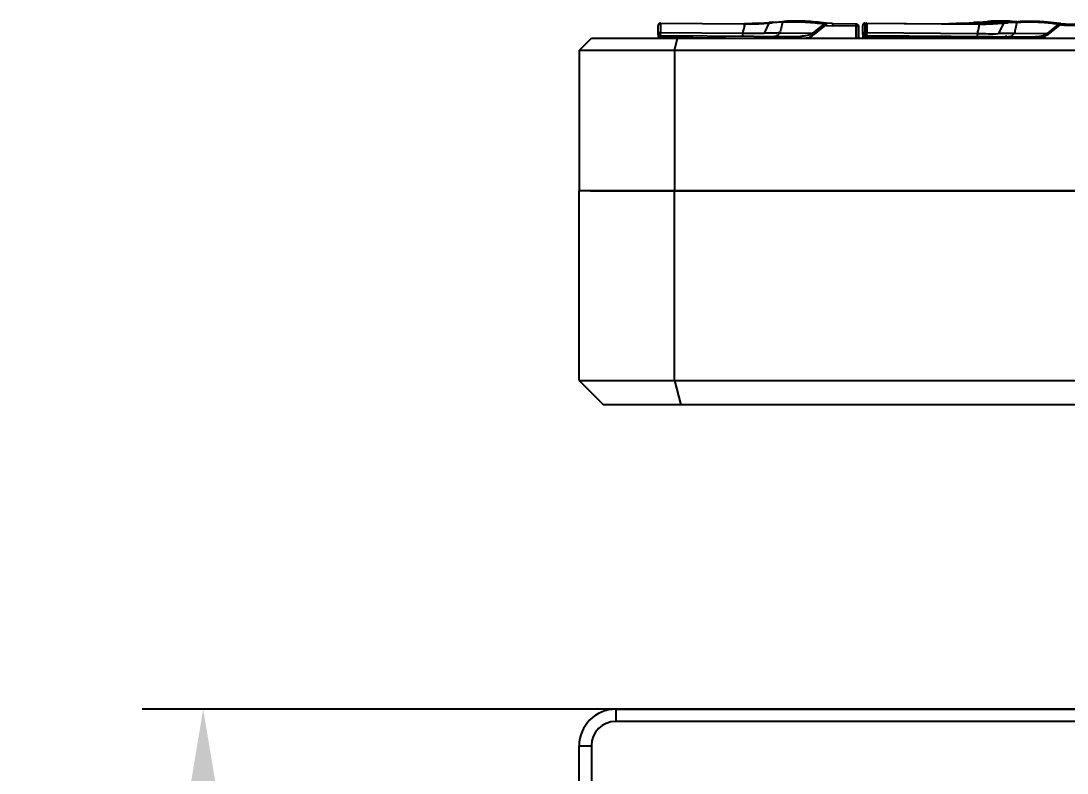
# Model space of a CAD drawing. Header units: millimetres. Extents: x 271 to 405, y 465 to 539.
# Drawn here: x 270.66 to 304.89, y 514.46 to 539.08 of the extents above; entities that cross this region are included whole.
import ezdxf

# ---------------------------------------------------------------- set-up
doc = ezdxf.new("R2010")
doc.units = ezdxf.units.MM
doc.header["$PDSIZE"] = -1
doc.dimstyles.new('ISO-25', dxfattribs={"dimtxt": 2.5, "dimasz": 2.5, "dimexe": 1.25, "dimexo": 0.625, "dimtad": 1, "dimtxsty": 'Standard', "dimcen": 2.5, "dimadec": 0, "dimazin": 0, "dimtfac": 1, "dimtmove": 0, "dimatfit": 3, "dimfxl": 1, "dimarcsym": 0})

# ---------------------------------------------------------------- blocks, each defined once
blk = doc.blocks.new('*D5')
at = {"color": 0, "lineweight": -2}
for p, q in [((316.026, 516.554), (274.623, 516.554)), ((276.623, 512.474), (276.623, 500.201)), ((276.623, 480.797), (276.623, 493.07)), ((316.026, 476.717), (274.623, 476.717))]:
    blk.add_line(p, q, dxfattribs=at)
at = {"color": 0}
for points in [[(277.303, 512.474), (275.943, 512.474), (276.623, 516.554)], [(275.943, 480.797), (277.303, 480.797), (276.623, 476.717)]]:
    blk.add_solid(points, dxfattribs=at)
at = {"layer": 'Defpoints', "color": 0}
for p in [(276.623, 516.554), (316.026, 516.554), (316.026, 476.717)]:
    blk.add_point(p, dxfattribs=at)
at = {"color": 0, "insert": (276.623, 496.635), "char_height": 3.5, "attachment_point": 5}
blk.add_mtext('39,84', dxfattribs=at)

msp = doc.modelspace()

# ---------------------------------------------------------------- linework, layer by layer
at = {"color": 7, "linetype": 'Continuous', "lineweight": 25}
for p, q in [((291.507, 538.634), (291.507, 538.925)), ((291.588, 538.988), (291.588, 538.697)), ((294.333, 538.966), (291.588, 538.988)), ((291.589, 539.005), (294.327, 538.983)), ((294.819, 538.998), (294.327, 538.983)), ((294.331, 538.895), (294.333, 538.966)), ((294.333, 538.966), (294.348, 538.966)), ((294.348, 538.966), (294.803, 538.981)), ((294.803, 538.981), (295.128, 539.004)), ((294.819, 538.998), (295.154, 539.022)), ((295.128, 539.004), (294.972, 538.672)), ((295.128, 539.004), (295.242, 539.014)), ((295.26, 539.032), (295.144, 539.021)), ((295.574, 539.038), (295.242, 539.014)), ((295.272, 539.033), (295.625, 539.061)), ((296.934, 538.981), (296.555, 538.677)), ((296.978, 538.932), (296.598, 538.629)), ((297.002, 538.929), (296.978, 538.932)), ((296.994, 539.003), (296.984, 539.004)), ((296.987, 538.999), (296.988, 539.004)), ((297.013, 539.001), (296.988, 539.004)), ((297.002, 538.929), (297.207, 538.915)), ((297.208, 538.988), (297.013, 539.001)), ((297.978, 538.909), (297.207, 538.915)), ((297.208, 538.988), (297.978, 538.981)), ((298.059, 538.901), (298.059, 538.512)), ((298.059, 538.842), (298.059, 538.901)), ((298.059, 538.512), (298.059, 538.842)), ((298.201, 538.634), (298.201, 538.925)), ((298.282, 538.988), (298.282, 538.697)), ((298.283, 539.005), (301.021, 538.983)), ((298.284, 538.652), (298.284, 538.949)), ((298.335, 538.999), (302.001, 538.97)), ((298.335, 538.989), (298.335, 538.692)), ((302.005, 538.959), (298.335, 538.989)), ((301.513, 538.998), (301.021, 538.983)), ((301.497, 538.981), (301.822, 539.004)), ((301.513, 538.998), (301.848, 539.022)), ((301.822, 539.004), (301.936, 539.014)), ((301.954, 539.032), (301.838, 539.021)), ((302.268, 539.038), (301.936, 539.014)), ((301.966, 539.033), (302.319, 539.061)), ((302.005, 538.959), (302.024, 538.96)), ((302.005, 538.874), (302.005, 538.959)), ((302.024, 538.959), (302.447, 538.975)), ((302.447, 538.975), (302.803, 538.999)), ((302.803, 538.999), (302.644, 538.659)), ((302.803, 538.999), (302.935, 539.011)), ((303.246, 539.035), (302.935, 539.011)), ((302.955, 539.023), (303.278, 539.049)), ((304.621, 538.976), (304.233, 538.664)), ((304.648, 538.946), (304.26, 538.634)), ((304.654, 538.987), (304.655, 538.99)), ((304.67, 538.988), (304.655, 538.99)), ((304.876, 538.974), (306.476, 538.961)), ((306.476, 538.916), (304.876, 538.929)), ((288.922, 538.112), (289.322, 538.512)), ((288.922, 538.112), (289.322, 538.512)), ((289.322, 538.512), (292.145, 538.512)), ((289.322, 538.512), (289.322, 538.512)), ((291.507, 538.522), (291.507, 538.519)), ((291.507, 538.522), (291.507, 538.519)), ((291.507, 538.522), (291.507, 538.519)), ((291.535, 538.642), (291.589, 538.605)), ((291.588, 538.697), (294.28, 538.675)), ((291.589, 538.602), (296.161, 538.564)), ((292.04, 538.112), (292.145, 538.512)), ((292.145, 538.512), (305.854, 538.512)), ((295.492, 538.684), (296.555, 538.677)), ((296.217, 538.574), (296.161, 538.564)), ((298.201, 538.522), (298.201, 538.519)), ((298.201, 538.522), (298.201, 538.519)), ((298.201, 538.522), (298.201, 538.519)), ((298.284, 538.512), (298.284, 538.546)), ((298.284, 538.546), (298.284, 538.543)), ((298.335, 538.692), (301.955, 538.662)), ((298.335, 538.596), (303.852, 538.551)), ((302.911, 538.574), (302.855, 538.564)), ((303.162, 538.67), (304.233, 538.664)), ((303.852, 538.551), (303.848, 538.551)), ((303.906, 538.552), (303.849, 538.547)), ((303.905, 538.557), (303.852, 538.551)), ((288.922, 538.112), (288.922, 533.512)), ((292.04, 538.112), (288.922, 538.112)), ((288.922, 538.112), (288.922, 538.112)), ((288.922, 538.112), (288.922, 533.512)), ((292.04, 538.112), (292.04, 533.512)), ((305.749, 538.112), (292.04, 538.112)), ((288.922, 533.512), (288.922, 533.512)), ((288.922, 527.312), (288.922, 533.512)), ((292.04, 533.512), (288.922, 533.512)), ((289.279, 533.512), (292.04, 533.512)), ((292.04, 533.512), (305.749, 533.512)), ((292.04, 527.312), (292.04, 533.512)), ((305.749, 533.512), (292.04, 533.512)), ((288.922, 527.312), (292.04, 527.312)), ((288.922, 527.312), (289.722, 526.512)), ((292.04, 527.312), (305.749, 527.312)), ((292.04, 527.312), (292.251, 526.512)), ((292.251, 526.512), (289.722, 526.512)), ((305.96, 526.512), (292.251, 526.512)), ((290.122, 516.554), (290.122, 516.154)), ((290.122, 516.554), (359.573, 516.554)), ((290.122, 516.554), (358.667, 516.554)), ((359.573, 516.154), (290.122, 516.154)), ((288.922, 515.354), (289.322, 515.354)), ((288.922, 485.652), (288.922, 515.354)), ((289.322, 515.354), (289.322, 485.652))]:
    msp.add_line(p, q, dxfattribs=at)
at = {"color": 8, "linetype": 'Continuous', "lineweight": 25}
for p, q in [((297.978, 538.909), (297.978, 538.512)), ((302.268, 539.038), (302.252, 538.968)), ((291.588, 538.512), (291.588, 538.529)), ((293.71, 538.512), (291.588, 538.529)), ((298.282, 538.625), (298.282, 538.697)), ((298.282, 538.512), (298.282, 538.529)), ((298.335, 538.512), (298.335, 538.551)), ((303.054, 538.512), (298.335, 538.551))]:
    msp.add_line(p, q, dxfattribs=at)
at = {"color": 7, "linetype": 'Continuous', "lineweight": 25, "flags": 128}
for points in [[(294.329, 538.885), (294.33, 538.891), (294.331, 538.895)], [(302.004, 538.872), (302.004, 538.873), (302.005, 538.874)]]:
    msp.add_lwpolyline(points, dxfattribs=at)
at = {"color": 7, "linetype": 'Continuous', "lineweight": 25}
for centre, radius, start, end in [((293.816, 538.973), 2.228, 179.1681, 179.6104), ((239.624, 551.521), 56.145, 347.004, 347.0785), ((318.634, 538.752), 21.428, 179.369, 179.5629), ((319.414, 538.745), 21.437, 179.369, 179.5629), ((300.51, 538.973), 2.228, 179.1681, 179.6104), ((247.092, 551.502), 56.346, 347.0489, 347.1378), ((318.203, 538.827), 13.328, 179.3659, 179.5608), ((314.163, 538.361), 22.576, 179.3877, 179.5717), ((320.857, 538.361), 22.576, 179.3877, 179.5717), ((290.122, 515.354), 1.2, 90, 180), ((290.122, 515.354), 1.2, 90, 180), ((290.122, 515.354), 0.8, 90, 180)]:
    msp.add_arc(centre, radius, start, end, dxfattribs=at)
at = {"color": 8, "linetype": 'Continuous', "lineweight": 25}
msp.add_arc((314.116, 538.37), 17.956, 179.3813, 179.5484, dxfattribs=at)
at = {"color": 7, "linetype": 'Continuous', "lineweight": 25}
for points, knots in [([(296.988, 539.004), (296.769, 539.028), (296.331, 539.077), (295.859, 539.066), (295.625, 539.061)], [0, 0, 0, 0, 0.502993, 1, 1, 1, 1]), ([(303.312, 539.036), (303.214, 539.046), (302.897, 539.079), (302.554, 539.068), (302.319, 539.061)], [0, 0, 0, 0, 0.311209, 1, 1, 1, 1]), ([(291.589, 539.005), (291.578, 539.004), (291.562, 539.002), (291.543, 538.993), (291.53, 538.983), (291.52, 538.97), (291.51, 538.951), (291.508, 538.935), (291.507, 538.925)], [0, 0, 0, 0, 0.243618, 0.372782, 0.502319, 0.631447, 0.759537, 1, 1, 1, 1]), ([(291.588, 538.988), (291.578, 538.987), (291.562, 538.986), (291.543, 538.978), (291.53, 538.97), (291.52, 538.96), (291.51, 538.945), (291.508, 538.933), (291.507, 538.925)], [0, 0, 0, 0, 0.241127, 0.370687, 0.50272, 0.634695, 0.763396, 1, 1, 1, 1]), ([(294.28, 538.675), (294.289, 538.714), (294.306, 538.784), (294.322, 538.854), (294.329, 538.885)], [0, 0, 0, 0, 0.559876, 1, 1, 1, 1]), ([(294.803, 538.981), (294.804, 538.984), (294.806, 538.991), (294.81, 538.997), (294.814, 538.999), (294.817, 538.998), (294.819, 538.998)], [0, 0, 0, 0, 0.247251, 0.499954, 0.752682, 1, 1, 1, 1]), ([(295.128, 539.004), (295.13, 539.007), (295.133, 539.014), (295.139, 539.02), (295.146, 539.023), (295.151, 539.022), (295.154, 539.022)], [0, 0, 0, 0, 0.247199, 0.499741, 0.75242, 1, 1, 1, 1]), ([(295.242, 539.014), (295.247, 539.021), (295.255, 539.034), (295.267, 539.033), (295.272, 539.033)], [0, 0, 0, 0, 0.559502, 1, 1, 1, 1]), ([(295.574, 539.038), (295.559, 538.972), (295.532, 538.854), (295.504, 538.736), (295.492, 538.684)], [0, 0, 0, 0, 0.561163, 1, 1, 1, 1]), ([(295.574, 539.038), (295.578, 539.042), (295.584, 539.05), (295.597, 539.058), (295.611, 539.062), (295.62, 539.061), (295.625, 539.061)], [0, 0, 0, 0, 0.246048, 0.499443, 0.753141, 1, 1, 1, 1]), ([(295.574, 539.038), (295.823, 539.045), (296.083, 539.053), (296.431, 539.034), (296.64, 539.015), (296.836, 538.992), (296.934, 538.981)], [0, 0, 0, 0, 0.523748, 0.54548, 0.773248, 1, 1, 1, 1]), ([(296.934, 538.981), (296.937, 538.984), (296.945, 538.992), (296.958, 539), (296.973, 539.005), (296.983, 539.004), (296.988, 539.004)], [0, 0, 0, 0, 0.221754, 0.48712, 0.729136, 1, 1, 1, 1]), ([(296.987, 538.999), (296.981, 538.998), (296.97, 538.998), (296.951, 538.992), (296.94, 538.985), (296.934, 538.981)], [0, 0, 0, 0, 0.3324125, 0.6229393, 1, 1, 1, 1]), ([(296.934, 538.981), (296.936, 538.979), (296.94, 538.975), (296.95, 538.965), (296.962, 538.95), (296.972, 538.938), (296.978, 538.932)], [0, 0, 0, 0, 0.192714, 0.4221261, 0.6916531, 1, 1, 1, 1]), ([(296.978, 538.932), (296.979, 538.939), (296.981, 538.954), (296.983, 538.973), (296.986, 538.989), (296.987, 538.996), (296.987, 538.999)], [0, 0, 0, 0, 0.250201, 0.500438, 0.74999, 1, 1, 1, 1]), ([(297.013, 539.001), (297.013, 539), (297.012, 538.998), (297.009, 538.982), (297.006, 538.958), (297.003, 538.938), (297.002, 538.929)], [0, 0, 0, 0, 0.2411886, 0.50025, 0.7591751, 1, 1, 1, 1]), ([(297.978, 538.981), (297.989, 538.98), (298.004, 538.978), (298.023, 538.968), (298.036, 538.958), (298.046, 538.945), (298.056, 538.927), (298.058, 538.911), (298.059, 538.901)], [0, 0, 0, 0, 0.243748, 0.372829, 0.502302, 0.631376, 0.759401, 1, 1, 1, 1]), ([(297.978, 538.909), (297.985, 538.909), (298.003, 538.908), (298.024, 538.907), (298.04, 538.906), (298.05, 538.905), (298.057, 538.903), (298.058, 538.902), (298.059, 538.901)], [0, 0, 0, 0, 0.18201, 0.411416, 0.545929, 0.690308, 0.842531, 1, 1, 1, 1]), ([(298.283, 539.005), (298.272, 539.004), (298.256, 539.002), (298.237, 538.993), (298.224, 538.983), (298.214, 538.97), (298.204, 538.951), (298.202, 538.935), (298.201, 538.925)], [0, 0, 0, 0, 0.243618, 0.372782, 0.502319, 0.631447, 0.759537, 1, 1, 1, 1]), ([(298.282, 538.988), (298.272, 538.987), (298.256, 538.986), (298.237, 538.978), (298.224, 538.97), (298.214, 538.96), (298.204, 538.945), (298.202, 538.933), (298.201, 538.925)], [0, 0, 0, 0, 0.241127, 0.370687, 0.50272, 0.634695, 0.763396, 1, 1, 1, 1]), ([(298.335, 538.999), (298.329, 538.999), (298.319, 538.998), (298.307, 538.991), (298.299, 538.985), (298.293, 538.977), (298.286, 538.966), (298.285, 538.956), (298.284, 538.949)], [0, 0, 0, 0, 0.243365, 0.372305, 0.501637, 0.630677, 0.758853, 1, 1, 1, 1]), ([(298.335, 538.989), (298.329, 538.988), (298.319, 538.987), (298.307, 538.983), (298.299, 538.978), (298.293, 538.971), (298.286, 538.962), (298.285, 538.954), (298.284, 538.949)], [0, 0, 0, 0, 0.240432, 0.36999, 0.501638, 0.632979, 0.761792, 1, 1, 1, 1]), ([(298.335, 538.989), (298.335, 538.99), (298.335, 538.991), (298.335, 538.993), (298.335, 538.993)], [0, 0, 0, 0, 0.564212, 1, 1, 1, 1]), ([(301.497, 538.981), (301.498, 538.984), (301.5, 538.991), (301.504, 538.997), (301.508, 538.999), (301.511, 538.998), (301.513, 538.998)], [0, 0, 0, 0, 0.247251, 0.499954, 0.752682, 1, 1, 1, 1]), ([(301.822, 539.004), (301.824, 539.007), (301.827, 539.014), (301.833, 539.02), (301.84, 539.023), (301.845, 539.022), (301.848, 539.022)], [0, 0, 0, 0, 0.247199, 0.499741, 0.75242, 1, 1, 1, 1]), ([(301.936, 539.014), (301.941, 539.021), (301.949, 539.034), (301.961, 539.033), (301.966, 539.033)], [0, 0, 0, 0, 0.559502, 1, 1, 1, 1]), ([(301.955, 538.662), (301.964, 538.701), (301.981, 538.771), (301.997, 538.841), (302.004, 538.872)], [0, 0, 0, 0, 0.559875, 1, 1, 1, 1]), ([(302.456, 538.985), (302.42, 538.983), (302.364, 538.98), (302.294, 538.977), (302.257, 538.976), (302.241, 538.975), (302.237, 538.975), (302.236, 538.975), (302.236, 538.975), (302.236, 538.975), (302.236, 538.975), (302.236, 538.975), (302.236, 538.975), (302.236, 538.975), (302.238, 538.975), (302.242, 538.975), (302.248, 538.975), (302.254, 538.976), (302.256, 538.976), (302.256, 538.976), (302.256, 538.976), (302.256, 538.976), (302.256, 538.976), (302.256, 538.976), (302.253, 538.976), (302.212, 538.974), (302.141, 538.971), (302.059, 538.97), (302.016, 538.97), (302.001, 538.97)], [0, 0, 0, 0, 0.219576, 0.347272, 0.422551, 0.440648, 0.444824, 0.445699, 0.445794, 0.445824, 0.445844, 0.445877, 0.445948, 0.446232, 0.448292, 0.453876, 0.474788, 0.484507, 0.486777, 0.487267, 0.487322, 0.487356, 0.487493, 0.488545, 0.491457, 0.502458, 0.740696, 0.910917, 1, 1, 1, 1]), ([(302.268, 539.038), (302.272, 539.042), (302.278, 539.05), (302.291, 539.058), (302.305, 539.062), (302.314, 539.061), (302.319, 539.061)], [0, 0, 0, 0, 0.246048, 0.499443, 0.753141, 1, 1, 1, 1]), ([(302.268, 539.038), (302.517, 539.045), (302.776, 539.053), (303.096, 539.036), (303.176, 539.028), (303.248, 539.021)], [0, 0, 0, 0, 0.739064, 0.76973, 1, 1, 1, 1]), ([(302.456, 538.985), (302.454, 538.985), (302.451, 538.986), (302.448, 538.978), (302.447, 538.975)], [0, 0, 0, 0, 0.560282, 1, 1, 1, 1]), ([(302.456, 538.985), (302.526, 538.989), (302.651, 538.996), (302.768, 539.006), (302.82, 539.01)], [0, 0, 0, 0, 0.560723, 1, 1, 1, 1]), ([(302.803, 538.999), (302.804, 539.001), (302.807, 539.005), (302.811, 539.009), (302.815, 539.011), (302.818, 539.01), (302.82, 539.01)], [0, 0, 0, 0, 0.247207, 0.499769, 0.752452, 1, 1, 1, 1]), ([(302.955, 539.023), (302.93, 539.02), (302.886, 539.016), (302.84, 539.012), (302.82, 539.01)], [0, 0, 0, 0, 0.560646, 1, 1, 1, 1]), ([(302.935, 539.011), (302.939, 539.016), (302.944, 539.023), (302.952, 539.023), (302.955, 539.023)], [0, 0, 0, 0, 0.55622, 1, 1, 1, 1]), ([(303.246, 539.035), (303.231, 538.967), (303.203, 538.845), (303.174, 538.724), (303.162, 538.67)], [0, 0, 0, 0, 0.561216, 1, 1, 1, 1]), ([(303.246, 539.035), (303.249, 539.038), (303.253, 539.043), (303.264, 539.05), (303.272, 539.049), (303.278, 539.049)], [0, 0, 0, 0, 0.279616, 0.560106, 1, 1, 1, 1]), ([(303.246, 539.035), (303.41, 539.041), (303.721, 539.052), (304.177, 539.027), (304.466, 538.994), (304.621, 538.976)], [0, 0, 0, 0, 0.338831, 0.644897, 1, 1, 1, 1]), ([(304.655, 538.99), (304.52, 539.005), (304.307, 539.029), (304.064, 539.048), (303.944, 539.054), (303.709, 539.065), (303.486, 539.057), (303.278, 539.049)], [0, 0, 0, 0, 0.307325, 0.486113, 0.540466, 0.571446, 1, 1, 1, 1]), ([(304.621, 538.976), (304.623, 538.978), (304.628, 538.983), (304.636, 538.988), (304.646, 538.991), (304.652, 538.991), (304.655, 538.99)], [0, 0, 0, 0, 0.221924, 0.487318, 0.729255, 1, 1, 1, 1]), ([(304.654, 538.987), (304.65, 538.987), (304.643, 538.987), (304.632, 538.983), (304.625, 538.978), (304.621, 538.976)], [0, 0, 0, 0, 0.332284, 0.622762, 1, 1, 1, 1]), ([(304.621, 538.976), (304.622, 538.975), (304.625, 538.972), (304.631, 538.966), (304.639, 538.957), (304.645, 538.949), (304.648, 538.946)], [0, 0, 0, 0, 0.192828, 0.422294, 0.691782, 1, 1, 1, 1]), ([(304.648, 538.946), (304.649, 538.95), (304.65, 538.959), (304.652, 538.971), (304.653, 538.981), (304.654, 538.985), (304.654, 538.987)], [0, 0, 0, 0, 0.248876, 0.498552, 0.749642, 1, 1, 1, 1]), ([(304.648, 538.946), (304.651, 538.945), (304.657, 538.944), (304.662, 538.944), (304.665, 538.944)], [0, 0, 0, 0, 0.538322, 1, 1, 1, 1]), ([(304.665, 538.944), (304.664, 538.949), (304.664, 538.959), (304.665, 538.974), (304.667, 538.983), (304.668, 538.988), (304.669, 538.988), (304.67, 538.988)], [0, 0, 0, 0, 0.2057017, 0.4401992, 0.7049779, 0.848577, 1, 1, 1, 1]), ([(304.876, 538.929), (304.836, 538.93), (304.766, 538.932), (304.696, 538.94), (304.665, 538.944)], [0, 0, 0, 0, 0.559985, 1, 1, 1, 1]), ([(304.67, 538.989), (304.704, 538.985), (304.773, 538.977), (304.842, 538.975), (304.876, 538.974)], [0, 0, 0, 0, 0.49974, 1, 1, 1, 1]), ([(291.588, 538.697), (291.578, 538.696), (291.562, 538.695), (291.543, 538.687), (291.53, 538.679), (291.52, 538.669), (291.51, 538.655), (291.508, 538.642), (291.507, 538.634)], [0, 0, 0, 0, 0.241127, 0.370687, 0.50272, 0.634695, 0.763396, 1, 1, 1, 1]), ([(291.589, 538.602), (291.581, 538.601), (291.563, 538.6), (291.542, 538.589), (291.526, 538.575), (291.516, 538.56), (291.508, 538.542), (291.507, 538.529), (291.507, 538.522)], [0, 0, 0, 0, 0.181749, 0.411267, 0.545132, 0.68987, 0.842771, 1, 1, 1, 1]), ([(291.507, 538.522), (291.507, 538.523), (291.508, 538.524), (291.516, 538.525), (291.526, 538.527), (291.542, 538.528), (291.563, 538.529), (291.58, 538.529), (291.588, 538.529)], [0, 0, 0, 0, 0.157473, 0.309698, 0.454024, 0.588569, 0.817964, 1, 1, 1, 1]), ([(294.28, 538.675), (294.401, 538.673), (294.641, 538.67), (294.862, 538.672), (294.972, 538.672)], [0, 0, 0, 0, 0.5002163, 1, 1, 1, 1]), ([(295.492, 538.684), (295.414, 538.681), (295.26, 538.676), (295.068, 538.674), (294.972, 538.673)], [0, 0, 0, 0, 0.500419, 1, 1, 1, 1]), ([(295.276, 538.57), (295.321, 538.576), (295.402, 538.587), (295.464, 538.654), (295.492, 538.684)], [0, 0, 0, 0, 0.559783, 1, 1, 1, 1]), ([(296.302, 538.512), (296.338, 538.515), (296.447, 538.524), (296.538, 538.587), (296.598, 538.629)], [0, 0, 0, 0, 0.332872, 1, 1, 1, 1]), ([(296.555, 538.677), (296.558, 538.675), (296.563, 538.67), (296.574, 538.658), (296.585, 538.644), (296.594, 538.634), (296.598, 538.629)], [0, 0, 0, 0, 0.249815, 0.500001, 0.750184, 1, 1, 1, 1]), ([(298.282, 538.697), (298.272, 538.696), (298.256, 538.695), (298.237, 538.687), (298.224, 538.679), (298.214, 538.669), (298.204, 538.655), (298.202, 538.642), (298.201, 538.634)], [0, 0, 0, 0, 0.241127, 0.370687, 0.50272, 0.634695, 0.763396, 1, 1, 1, 1]), ([(298.283, 538.602), (298.275, 538.601), (298.257, 538.6), (298.236, 538.589), (298.22, 538.575), (298.21, 538.56), (298.202, 538.542), (298.201, 538.529), (298.201, 538.522)], [0, 0, 0, 0, 0.181749, 0.411267, 0.545132, 0.68987, 0.842771, 1, 1, 1, 1]), ([(298.201, 538.522), (298.201, 538.523), (298.202, 538.524), (298.21, 538.525), (298.22, 538.527), (298.236, 538.528), (298.257, 538.529), (298.274, 538.529), (298.282, 538.529)], [0, 0, 0, 0, 0.157473, 0.309698, 0.454024, 0.588569, 0.817964, 1, 1, 1, 1]), ([(298.335, 538.692), (298.329, 538.691), (298.319, 538.69), (298.307, 538.685), (298.299, 538.68), (298.293, 538.674), (298.286, 538.665), (298.285, 538.657), (298.284, 538.652)], [0, 0, 0, 0, 0.240431, 0.369989, 0.501637, 0.632978, 0.761791, 1, 1, 1, 1]), ([(298.284, 538.652), (298.284, 538.616), (298.284, 538.56), (298.284, 538.552), (298.284, 538.549)], [0, 0, 0, 0, 0.638716, 1, 1, 1, 1]), ([(298.335, 538.596), (298.331, 538.596), (298.32, 538.595), (298.307, 538.588), (298.297, 538.579), (298.29, 538.57), (298.286, 538.559), (298.285, 538.55), (298.285, 538.546)], [0, 0, 0, 0, 0.180959, 0.409845, 0.543663, 0.688637, 0.842062, 1, 1, 1, 1]), ([(298.285, 538.546), (298.285, 538.547), (298.285, 538.547), (298.29, 538.548), (298.296, 538.549), (298.306, 538.55), (298.319, 538.551), (298.33, 538.551), (298.335, 538.551)], [0, 0, 0, 0, 0.1574, 0.308881, 0.45356, 0.58873, 0.817784, 1, 1, 1, 1]), ([(298.335, 538.606), (298.335, 538.609), (298.335, 538.618), (298.335, 538.662), (298.335, 538.692)], [0, 0, 0, 0, 0.3390854, 1, 1, 1, 1]), ([(301.955, 538.662), (302.075, 538.66), (302.315, 538.657), (302.534, 538.658), (302.644, 538.659)], [0, 0, 0, 0, 0.5001, 1, 1, 1, 1]), ([(303.162, 538.67), (303.085, 538.668), (302.931, 538.663), (302.739, 538.66), (302.644, 538.659)], [0, 0, 0, 0, 0.500604, 1, 1, 1, 1]), ([(302.946, 538.556), (302.992, 538.563), (303.072, 538.574), (303.134, 538.641), (303.162, 538.67)], [0, 0, 0, 0, 0.559618, 1, 1, 1, 1]), ([(303.899, 538.512), (303.96, 538.515), (304.091, 538.523), (304.201, 538.595), (304.26, 538.634)], [0, 0, 0, 0, 0.463204, 1, 1, 1, 1]), ([(304.233, 538.664), (304.235, 538.662), (304.238, 538.659), (304.245, 538.652), (304.252, 538.643), (304.258, 538.637), (304.26, 538.634)], [0, 0, 0, 0, 0.249758, 0.499995, 0.750231, 1, 1, 1, 1])]:
    msp.add_open_spline(points, degree=3, knots=knots, dxfattribs=at)
for points in [[(294.333, 538.966), (294.332, 538.971), (294.33, 538.981), (294.328, 538.983), (294.327, 538.983)], [(298.335, 538.993), (298.335, 538.995), (298.335, 538.999), (298.335, 538.999), (298.335, 538.999)], [(302.005, 538.959), (302.005, 538.963), (302.003, 538.969), (302.002, 538.97), (302.001, 538.97)], [(294.279, 538.577), (294.279, 538.582), (294.279, 538.591), (294.28, 538.647), (294.28, 538.675)], [(298.335, 538.596), (298.335, 538.596), (298.335, 538.594), (298.335, 538.584), (298.335, 538.569), (298.335, 538.557), (298.335, 538.551)], [(301.954, 538.563), (301.954, 538.568), (301.954, 538.577), (301.955, 538.634), (301.955, 538.662)]]:
    msp.add_open_spline(points, degree=3, dxfattribs=at)
at = {"color": 8, "linetype": 'Continuous', "lineweight": 25}
for points, knots in [([(291.507, 538.634), (291.507, 538.596), (291.507, 538.537), (291.507, 538.528), (291.507, 538.525)], [0, 0, 0, 0, 0.636627, 1, 1, 1, 1]), ([(291.507, 538.607), (291.507, 538.581), (291.507, 538.533), (291.507, 538.528), (291.507, 538.525)], [0, 0, 0, 0, 0.551537, 1, 1, 1, 1]), ([(291.507, 538.607), (291.507, 538.581), (291.507, 538.533), (291.507, 538.528), (291.507, 538.525)], [0, 0, 0, 0, 0.5515361, 1, 1, 1, 1]), ([(291.588, 538.612), (291.588, 538.615), (291.588, 538.624), (291.588, 538.668), (291.588, 538.697)], [0, 0, 0, 0, 0.325096, 1, 1, 1, 1]), ([(296.555, 538.677), (296.541, 538.668), (296.504, 538.642), (296.395, 538.589), (296.292, 538.58), (296.217, 538.574)], [0, 0, 0, 0, 0.1413019, 0.3793943, 1, 1, 1, 1]), ([(298.201, 538.634), (298.201, 538.596), (298.201, 538.537), (298.201, 538.528), (298.201, 538.525)], [0, 0, 0, 0, 0.636627, 1, 1, 1, 1]), ([(298.201, 538.607), (298.201, 538.581), (298.201, 538.533), (298.201, 538.528), (298.201, 538.525)], [0, 0, 0, 0, 0.551535, 1, 1, 1, 1]), ([(298.201, 538.607), (298.201, 538.581), (298.201, 538.533), (298.201, 538.528), (298.201, 538.525)], [0, 0, 0, 0, 0.551536, 1, 1, 1, 1]), ([(303.852, 538.551), (303.852, 538.55), (303.852, 538.548), (303.852, 538.536), (303.852, 538.523), (303.851, 538.515), (303.851, 538.512)], [0, 0, 0, 0, 0.308838, 0.61624, 0.858649, 1, 1, 1, 1]), ([(304.233, 538.664), (304.221, 538.655), (304.199, 538.639), (304.173, 538.625), (304.159, 538.617), (304.155, 538.615), (304.154, 538.615), (304.153, 538.615), (304.15, 538.613), (304.142, 538.609), (304.109, 538.594), (304.031, 538.566), (303.955, 538.561), (303.905, 538.557)], [0, 0, 0, 0, 0.130168, 0.230796, 0.257696, 0.265259, 0.267566, 0.26889, 0.271697, 0.293262, 0.352805, 0.578935, 1, 1, 1, 1])]:
    msp.add_open_spline(points, degree=3, knots=knots, dxfattribs=at)

# ---------------------------------------------------------------- dimensions: what is measured, and where the dimension line sits
dim = msp.add_linear_dim(base=(276.623, 516.554), p1=(316.026, 476.717), p2=(316.026, 516.554), angle=90, dimstyle='ISO-25', override={"dimtxt": 3.5, "dimasz": 4.08, "dimexe": 2, "dimexo": 0, "dimgap": 1.524, "dimtih": 1, "dimtoh": 1, "dimzin": 0, "dimadec": 2, "dimtzin": 0})
dim.commit()
dim.dimension.update_dxf_attribs({"geometry": '*D5', "text_midpoint": (276.623, 496.635)})

doc.saveas('drawing.dxf')
